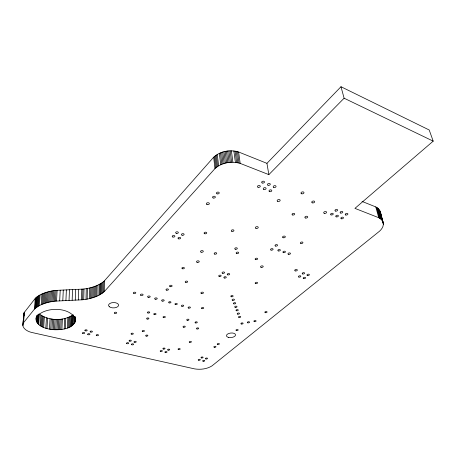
<?xml version="1.0" encoding="UTF-8"?>
<svg xmlns="http://www.w3.org/2000/svg" width="456" height="456" viewBox="0 0 456 456"><rect width="100%" height="100%" fill="white"/><g stroke="black" fill="none" stroke-linecap="round" stroke-linejoin="round"><path stroke-width="0.68" d="M104.264 291.629L104.333 280.924L213.682 157.183C220.225 151.13 230.183 149.403 238.596 151.99L266.942 163.345L268.852 174.631L240.192 163.396C231.671 160.843 221.633 162.558 214.964 168.606L104.264 291.629C98.285 296.753 90.288 298.925 82.599 299.769L55.438 301.12C48.011 301.957 40.145 303.924 34.485 309.082L23.524 322.723C20.708 327.853 27.542 331.575 31.703 332.452L194.706 368.91C200.554 369.799 206.938 369.098 212.006 365.872L379.523 231.203C381.94 229.054 384.055 225.788 383.171 222.425C381.051 217.347 381.803 209.481 375.784 206.916L362.018 201.41M103.666 292.176L103.74 281.477L104.333 280.924M101.523 293.755L101.62 283.062L103.74 281.477M102.298 293.236L102.383 282.543M99.847 294.747L99.961 284.065L101.62 283.062M100.685 294.251L100.787 283.564M98.935 295.22L99.06 284.544L99.961 284.065M95.999 296.548L96.153 285.878L99.06 284.544M97.014 296.126L97.156 285.45M93.896 297.335L94.067 286.67L96.153 285.878M94.945 296.942L95.11 286.271M92.807 297.7L92.99 287.035L94.067 286.67M90.584 298.355L90.79 287.69L92.99 287.035M91.69 298.024L91.89 287.36M89.45 298.646L89.667 287.981L90.79 287.69M87.164 299.136L87.404 288.471L89.667 287.981M86.019 299.341L86.269 288.676L87.404 288.471M83.733 299.655L84.007 288.99L86.269 288.676M81.493 299.82L81.789 289.15M82.599 299.769L82.889 289.098L84.007 288.99M78.381 299.974L78.711 289.303M36.178 317.433C35.112 326.245 46.478 329.078 53.238 329.665C61.144 330.07 75.109 329.089 75.479 318.778M75.548 320.916L75.65 318.168L75.388 321.565M74.385 323.486L74.619 316.532M75.269 300.133L75.628 289.452M74.807 322.854L75.018 316.589M75.097 322.21L75.257 317.336M75.325 318.322L75.371 316.92M71.854 325.823L72.23 315.409M72.612 325.299L72.983 314.879C63.219 321.372 48.809 320.99 39.421 313.99L38.72 324.49M73.273 324.723L73.615 314.999M70.258 326.821L70.646 316.418M71.102 326.348L71.484 315.94M72.156 300.287L72.55 289.6M69.038 300.441L69.466 289.748M68.417 327.676L68.822 317.273M69.335 327.248L69.734 316.846M67.42 328.052L67.836 317.655M64.205 328.964L64.655 318.573M65.921 300.595L66.376 289.902M65.316 328.696L65.755 318.299M60.711 329.551L61.189 319.154M62.803 300.749L63.287 290.05M61.902 329.392L62.369 319M59.485 329.648L59.981 319.257M57.023 329.791L57.536 319.394M58.265 329.751L58.773 319.354M59.679 300.909L60.198 290.198M56.555 301.063L57.108 290.352M55.763 329.768L56.293 319.365M53.238 329.665L53.791 319.257M55.438 301.12L56.002 290.404L82.889 289.098M54.509 329.751L55.045 319.342M53.158 301.382L53.745 290.671M51.978 329.517L52.543 319.103M54.304 301.228L54.874 290.512L56.002 290.404M52.018 301.541L52.617 290.825L54.874 290.512M50.713 329.369L51.294 318.949M49.738 301.992L50.354 291.276M50.872 301.747L51.477 291.031L52.617 290.825M49.459 329.158L50.046 318.733M46.985 328.594L47.601 318.157M48.604 302.242L49.231 291.526L51.477 291.031M46.387 302.852L47.042 292.142M45.828 328.252L46.449 317.809M47.481 302.527L48.125 291.811L49.231 291.526M42.699 327.043L43.354 316.584M44.226 303.536L44.905 292.826L48.125 291.811M43.685 327.482L44.329 317.023M45.292 303.177L45.959 292.467M42.186 304.317L42.881 293.607L44.905 292.826M40.915 326.097L41.593 315.62M41.809 326.57L42.476 316.099M43.206 303.93L43.89 293.219M41.211 304.733L41.912 294.029L42.881 293.607M40.117 325.584L40.801 315.096M38.515 306.084L39.244 295.385L41.912 294.029M37.637 323.315L38.253 314.201M38.122 323.914L38.783 314.11M39.376 305.617L40.094 294.918M36.109 320.158L36.355 316.641M36.953 307.048L37.694 296.354L39.244 295.385M36.252 320.813L36.543 316.595M36.081 318.841L36.788 315.444M37.734 306.569L38.469 295.87M36.771 322.09L37.255 315.067M37.147 322.711L37.677 314.999M35.015 308.564L35.773 297.882L37.694 296.354M35.631 308.056L36.383 297.369M36.246 307.543L36.993 296.856M34.485 309.082L35.249 298.406L35.773 297.882M22.8 324.786L24.088 312.685L35.249 298.406M22.857 325.818L23.912 313.204M23.233 323.23L24.088 312.685M23.524 322.723L24.379 312.166M23.729 313.728L23.837 315.814M36.691 316.857C44.3 306.483 70.925 306.449 75.622 319.61M266.942 163.345L340.985 86.725L429.204 129.988L433.2 141.143L354.933 208.375L378.736 217.706L381.421 219.53L383.171 222.425M268.852 174.631L344.109 98.211L340.985 86.725M344.109 98.211L433.2 141.143M379.951 211.071L383.314 223.064M379.705 210.45L383.16 223.052M379.352 209.863L383.376 224.38M378.446 208.762L381.421 219.53M377.882 208.249L380.857 219.022M377.22 207.788L380.184 218.566M376.553 207.332L379.517 218.11M375.784 206.916L378.736 217.706M380.196 211.687L380.372 212.998M238.596 151.99L240.192 163.396M237.445 151.648L239.029 163.054M236.265 151.392L237.832 162.803M235.079 151.141L236.635 162.553M233.86 150.976L235.404 162.393M231.391 150.816L232.902 162.245M230.137 150.828L231.637 162.256M228.895 150.919L230.377 162.347M227.647 151.01L229.111 162.444M226.404 151.187L227.857 162.621M225.184 151.443L226.621 162.872M223.97 151.694L225.389 163.128M222.773 152.03L224.175 163.465M221.622 152.435L223.012 163.869M220.476 152.845L221.85 164.28M219.364 153.324L220.727 164.758M217.278 154.43L218.612 165.864M216.298 155.051L217.615 166.486M215.397 155.741L216.703 167.17M214.497 156.431L215.791 167.854M213.682 157.183L214.964 168.606M109.349 306.74A5.039 2.679 -1.1 0 0 118.058 306.392A5.039 2.679 -1.1 0 0 113.316 302.556A5.039 2.679 -1.1 0 0 109.349 306.74M228.445 337.389A4.571 2.274 -6.2 0 0 235.541 335.086A4.571 2.274 -6.2 0 0 229.02 333.393A4.571 2.274 -6.2 0 0 228.445 337.389M162.25 301.091A1.3 0.701 -3.3 0 0 164.194 300.401A1.3 0.701 -3.3 0 0 162.245 299.877A1.3 0.701 -3.3 0 0 162.25 301.091M235.296 249.232A1.294 0.764 -7.1 0 0 237.308 248.497A1.294 0.764 -7.1 0 0 235.461 247.899A1.294 0.764 -7.1 0 0 235.296 249.232M265.284 312.673A1.14 0.587 -7.8 0 0 267.079 312.075A1.14 0.587 -7.8 0 0 265.495 311.63A1.14 0.587 -7.8 0 0 265.284 312.673M214.314 347.301A1.072 0.524 -5.5 0 0 215.967 346.765A1.072 0.524 -5.5 0 0 214.417 346.383A1.072 0.524 -5.5 0 0 214.314 347.301M236.71 253.525A1.288 0.752 -7.1 0 0 238.71 252.801A1.288 0.752 -7.1 0 0 236.881 252.208A1.288 0.752 -7.1 0 0 236.71 253.525M254.328 321.645A1.123 0.57 -7.3 0 0 256.084 321.07A1.123 0.57 -7.3 0 0 254.511 320.636A1.123 0.57 -7.3 0 0 254.328 321.645M217.729 344.468A1.077 0.53 -5.7 0 0 219.387 343.927A1.077 0.53 -5.7 0 0 217.831 343.545A1.077 0.53 -5.7 0 0 217.729 344.468M238.961 317.473A1.134 0.587 -6.7 0 0 240.728 316.886A1.134 0.587 -6.7 0 0 239.115 316.447A1.134 0.587 -6.7 0 0 238.961 317.473M237.73 314.144A1.146 0.593 -6.7 0 0 239.508 313.546A1.146 0.593 -6.7 0 0 237.878 313.101A1.146 0.593 -6.7 0 0 237.73 314.144M236.476 310.764A1.151 0.604 -6.6 0 0 238.266 310.16A1.151 0.604 -6.6 0 0 236.63 309.704A1.151 0.604 -6.6 0 0 236.476 310.764M235.21 307.338A1.163 0.61 -6.6 0 0 237.012 306.728A1.163 0.61 -6.6 0 0 235.359 306.261A1.163 0.61 -6.6 0 0 235.21 307.338M233.922 303.861A1.168 0.621 -6.6 0 0 235.741 303.24A1.168 0.621 -6.6 0 0 234.076 302.773A1.168 0.621 -6.6 0 0 233.922 303.861M232.623 300.333A1.174 0.627 -6.5 0 0 234.447 299.706A1.174 0.627 -6.5 0 0 232.765 299.227A1.174 0.627 -6.5 0 0 232.623 300.333M231.295 296.748A1.186 0.638 -6.5 0 0 233.136 296.115A1.186 0.638 -6.5 0 0 231.443 295.63A1.186 0.638 -6.5 0 0 231.295 296.748M188.63 308.102A1.168 0.621 -4.5 0 0 190.409 307.486A1.168 0.621 -4.5 0 0 188.681 307.025A1.168 0.621 -4.5 0 0 188.63 308.102M181.933 306.307A1.18 0.627 -4.2 0 0 183.717 305.691A1.18 0.627 -4.2 0 0 181.972 305.218A1.18 0.627 -4.2 0 0 181.933 306.307M155.285 299.221A1.305 0.707 -2.9 0 0 157.234 298.532A1.305 0.707 -2.9 0 0 155.268 298.002A1.305 0.707 -2.9 0 0 155.285 299.221M148.251 297.335A1.317 0.712 -2.6 0 0 150.201 296.639A1.317 0.712 -2.6 0 0 148.211 296.104A1.317 0.712 -2.6 0 0 148.251 297.335M255.668 283.558A1.214 0.667 -7.7 0 0 257.566 282.897A1.214 0.667 -7.7 0 0 255.873 282.384A1.214 0.667 -7.7 0 0 255.668 283.558M175.514 304.585A1.186 0.633 -3.9 0 0 177.293 303.958A1.186 0.633 -3.9 0 0 175.537 303.485A1.186 0.633 -3.9 0 0 175.514 304.585M169.193 302.892A1.191 0.638 -3.6 0 0 170.983 302.26A1.191 0.638 -3.6 0 0 169.204 301.781A1.191 0.638 -3.6 0 0 169.193 302.892M140.647 295.186A1.322 0.718 -2.2 0 0 142.939 295.095A1.322 0.718 -2.2 0 0 141.742 294.063A1.322 0.718 -2.2 0 0 140.647 295.186M201.461 293.516A1.305 0.712 -5.1 0 0 203.45 292.815A1.305 0.712 -5.1 0 0 201.546 292.273A1.305 0.712 -5.1 0 0 201.461 293.516M170.128 286.659A1.334 0.741 -3.6 0 0 172.129 285.94A1.334 0.741 -3.6 0 0 170.139 285.376A1.334 0.741 -3.6 0 0 170.128 286.659M197.135 262.354A1.385 0.804 -4.9 0 0 199.243 261.579A1.385 0.804 -4.9 0 0 197.214 260.957A1.385 0.804 -4.9 0 0 197.135 262.354M201.147 252.191A1.408 0.832 -5.2 0 0 203.302 251.393A1.408 0.832 -5.2 0 0 201.244 250.743A1.408 0.832 -5.2 0 0 201.147 252.191M201.94 308.649A1.163 0.616 -5.1 0 0 203.724 308.034A1.163 0.616 -5.1 0 0 202.019 307.572A1.163 0.616 -5.1 0 0 201.94 308.649M114.524 313.192A1.186 0.621 -1.2 0 0 116.576 313.107A1.186 0.621 -1.2 0 0 115.459 312.217A1.186 0.621 -1.2 0 0 114.524 313.192M295.209 270.91A1.339 0.741 -9.8 0 0 297.34 270.169A1.339 0.741 -9.8 0 0 295.534 269.581A1.339 0.741 -9.8 0 0 295.209 270.91M207.018 204.562A1.528 0.98 -5.7 0 0 209.361 203.644A1.528 0.98 -5.7 0 0 207.138 202.857A1.528 0.98 -5.7 0 0 207.018 204.562M283.073 237.718A1.431 0.844 -9.8 0 0 285.336 236.898A1.431 0.844 -9.8 0 0 283.387 236.219A1.431 0.844 -9.8 0 0 283.073 237.718M301.519 193.749A1.539 0.975 -11.9 0 0 303.97 192.82A1.539 0.975 -11.9 0 0 301.906 192.016A1.539 0.975 -11.9 0 0 301.519 193.749M312.252 202.834A1.516 0.94 -12.2 0 0 314.674 201.928A1.516 0.94 -12.2 0 0 312.662 201.153A1.516 0.94 -12.2 0 0 312.252 202.834M305.377 217.985A1.476 0.895 -11.4 0 0 307.732 217.119A1.476 0.895 -11.4 0 0 305.759 216.389A1.476 0.895 -11.4 0 0 305.377 217.985M255.964 228.353A1.459 0.883 -8.5 0 0 258.244 227.504A1.459 0.883 -8.5 0 0 256.209 226.792A1.459 0.883 -8.5 0 0 255.964 228.353M292.541 214.964A1.368 0.838 -10.8 0 0 294.713 214.155A1.368 0.838 -10.8 0 0 292.86 213.471A1.368 0.838 -10.8 0 0 292.541 214.964M255.651 259.601A1.265 0.73 -8 0 0 257.64 258.894A1.265 0.73 -8 0 0 255.867 258.318A1.265 0.73 -8 0 0 255.651 259.601M247.842 322.825A1.123 0.57 -7 0 0 249.592 322.244A1.123 0.57 -7 0 0 248.013 321.816A1.123 0.57 -7 0 0 247.842 322.825M189.753 342.376A1.089 0.541 -4.6 0 0 191.406 341.829A1.089 0.541 -4.6 0 0 189.804 341.436A1.089 0.541 -4.6 0 0 189.753 342.376M271.063 250.082A1.288 0.747 -8.9 0 0 273.093 249.352A1.288 0.747 -8.9 0 0 271.314 248.759A1.288 0.747 -8.9 0 0 271.063 250.082M204.698 233.734A1.339 0.815 -5.4 0 0 206.75 232.959A1.339 0.815 -5.4 0 0 204.795 232.315A1.339 0.815 -5.4 0 0 204.698 233.734M275.521 246.058A1.3 0.758 -9.2 0 0 277.573 245.317A1.3 0.758 -9.2 0 0 275.789 244.712A1.3 0.758 -9.2 0 0 275.521 246.058M231.87 231.357A1.339 0.815 -7 0 0 233.945 230.576A1.339 0.815 -7 0 0 232.036 229.932A1.339 0.815 -7 0 0 231.87 231.357M182.485 268.766A1.265 0.724 -4.1 0 0 184.401 268.065A1.265 0.724 -4.1 0 0 182.525 267.507A1.265 0.724 -4.1 0 0 182.485 268.766M196.998 328.958A1.117 0.57 -4.9 0 0 198.708 328.388A1.117 0.57 -4.9 0 0 197.066 327.967A1.117 0.57 -4.9 0 0 196.998 328.958M154.316 314.617A1.168 0.61 -3 0 0 156.055 314.007A1.168 0.61 -3 0 0 154.293 313.557A1.168 0.61 -3 0 0 154.316 314.617M163.618 317.587A1.157 0.604 -3.4 0 0 165.351 316.988A1.157 0.604 -3.4 0 0 163.613 316.538A1.157 0.604 -3.4 0 0 163.618 317.587M227.783 274.865A1.237 0.695 -6.5 0 0 229.699 274.181A1.237 0.695 -6.5 0 0 227.926 273.646A1.237 0.695 -6.5 0 0 227.783 274.865M219.233 276.484A1.237 0.695 -6 0 0 221.137 275.806A1.237 0.695 -6 0 0 219.359 275.27A1.237 0.695 -6 0 0 219.233 276.484M224.375 278.017A1.231 0.69 -6.3 0 0 226.273 277.345A1.231 0.69 -6.3 0 0 224.506 276.815A1.231 0.69 -6.3 0 0 224.375 278.017M222.631 273.309A1.243 0.701 -6.2 0 0 224.551 272.62A1.243 0.701 -6.2 0 0 222.762 272.078A1.243 0.701 -6.2 0 0 222.631 273.309M176.295 233.352A1.351 0.826 -3.7 0 0 178.33 232.566A1.351 0.826 -3.7 0 0 176.324 231.916A1.351 0.826 -3.7 0 0 176.295 233.352M85.067 330.714A1.157 0.581 -0.3 0 0 87.067 330.623A1.157 0.581 -0.3 0 0 85.922 329.796A1.157 0.581 -0.3 0 0 85.067 330.714M185.791 282.401A1.231 0.69 -4.3 0 0 187.661 281.728A1.231 0.69 -4.3 0 0 185.843 281.204A1.231 0.69 -4.3 0 0 185.791 282.401M236.447 330.577A1.106 0.553 -6.5 0 0 238.169 330.019A1.106 0.553 -6.5 0 0 236.596 329.602A1.106 0.553 -6.5 0 0 236.447 330.577M183.563 327.231A1.129 0.576 -4.3 0 0 185.267 326.656A1.129 0.576 -4.3 0 0 183.597 326.228A1.129 0.576 -4.3 0 0 183.563 327.231M178.581 349.558A1.077 0.524 -4.1 0 0 180.205 349.022A1.077 0.524 -4.1 0 0 178.604 348.646A1.077 0.524 -4.1 0 0 178.581 349.558M82.61 333.353A1.157 0.576 -0.2 0 0 84.605 333.262A1.157 0.576 -0.2 0 0 83.459 332.447A1.157 0.576 -0.2 0 0 82.61 333.353M90.311 331.934A1.151 0.581 -0.5 0 0 92.3 331.843A1.151 0.581 -0.5 0 0 91.171 331.022A1.151 0.581 -0.5 0 0 90.311 331.934M87.837 334.562A1.151 0.576 -0.4 0 0 89.821 334.47A1.151 0.576 -0.4 0 0 88.692 333.655A1.151 0.576 -0.4 0 0 87.837 334.562M198.719 360.246A1.043 0.496 -4.9 0 0 200.315 359.738A1.043 0.496 -4.9 0 0 198.787 359.379A1.043 0.496 -4.9 0 0 198.719 360.246M203.137 361.266A1.043 0.49 -5.1 0 0 204.733 360.759A1.043 0.49 -5.1 0 0 203.211 360.405A1.043 0.49 -5.1 0 0 203.137 361.266M201.501 357.943A1.049 0.502 -5 0 0 203.102 357.424A1.049 0.502 -5 0 0 201.569 357.065A1.049 0.502 -5 0 0 201.501 357.943M205.93 358.975A1.049 0.496 -5.2 0 0 207.531 358.462A1.049 0.496 -5.2 0 0 206.004 358.102A1.049 0.496 -5.2 0 0 205.93 358.975M131.584 344.662A1.106 0.541 -2.3 0 0 133.494 344.571A1.106 0.541 -2.3 0 0 132.479 343.801A1.106 0.541 -2.3 0 0 131.584 344.662M160.734 351.473A1.077 0.524 -3.5 0 0 162.347 350.943A1.077 0.524 -3.5 0 0 160.723 350.567A1.077 0.524 -3.5 0 0 160.734 351.473M134.184 342.165A1.111 0.547 -2.4 0 0 136.105 342.074A1.111 0.547 -2.4 0 0 135.09 341.299A1.111 0.547 -2.4 0 0 134.184 342.165M129.259 341.014A1.117 0.553 -2.2 0 0 131.191 340.928A1.117 0.553 -2.2 0 0 130.165 340.142A1.117 0.553 -2.2 0 0 129.259 341.014M126.671 343.528A1.111 0.547 -2.1 0 0 128.592 343.436A1.111 0.547 -2.1 0 0 127.566 342.667A1.111 0.547 -2.1 0 0 126.671 343.528M163.413 349.062A1.083 0.53 -3.5 0 0 165.038 348.526A1.083 0.53 -3.5 0 0 163.413 348.145A1.083 0.53 -3.5 0 0 163.413 349.062M168.099 350.157A1.077 0.524 -3.7 0 0 169.723 349.621A1.077 0.524 -3.7 0 0 168.11 349.245A1.077 0.524 -3.7 0 0 168.099 350.157M165.408 352.556A1.077 0.519 -3.6 0 0 167.016 352.026A1.077 0.519 -3.6 0 0 165.408 351.65A1.077 0.519 -3.6 0 0 165.408 352.556M300.846 243.458A1.3 0.758 -10.6 0 0 302.921 242.717A1.3 0.758 -10.6 0 0 301.171 242.107A1.3 0.758 -10.6 0 0 300.846 243.458M213.18 197.984A1.419 0.918 -6.2 0 0 215.363 197.123A1.419 0.918 -6.2 0 0 213.305 196.382A1.419 0.918 -6.2 0 0 213.18 197.984M217.05 193.846A1.431 0.929 -6.5 0 0 219.256 192.974A1.431 0.929 -6.5 0 0 217.187 192.227A1.431 0.929 -6.5 0 0 217.05 193.846M214.742 254.123A1.288 0.758 -5.9 0 0 216.725 253.393A1.288 0.758 -5.9 0 0 214.861 252.801A1.288 0.758 -5.9 0 0 214.742 254.123M262.228 182.998A1.448 0.946 -9.7 0 0 264.497 182.109A1.448 0.946 -9.7 0 0 262.485 181.334A1.448 0.946 -9.7 0 0 262.228 182.998M258.039 187.245A1.436 0.935 -9.3 0 0 260.29 186.361A1.436 0.935 -9.3 0 0 258.284 185.598A1.436 0.935 -9.3 0 0 258.039 187.245M263.825 189.434A1.431 0.923 -9.6 0 0 266.076 188.556A1.431 0.923 -9.6 0 0 264.087 187.804A1.431 0.923 -9.6 0 0 263.825 189.434M268.025 185.227A1.442 0.935 -10 0 0 270.294 184.338A1.442 0.935 -10 0 0 268.305 183.569A1.442 0.935 -10 0 0 268.025 185.227M273.777 187.427A1.436 0.929 -10.3 0 0 276.04 186.55A1.436 0.929 -10.3 0 0 274.062 185.786A1.436 0.929 -10.3 0 0 273.777 187.427M269.559 191.605A1.425 0.918 -10 0 0 271.804 190.733A1.425 0.918 -10 0 0 269.832 189.987A1.425 0.918 -10 0 0 269.559 191.605M288.443 254.311A1.277 0.73 -9.7 0 0 290.466 253.593A1.277 0.73 -9.7 0 0 288.733 253.012A1.277 0.73 -9.7 0 0 288.443 254.311M283.398 252.63A1.282 0.735 -9.5 0 0 285.427 251.906A1.282 0.735 -9.5 0 0 283.678 251.319A1.282 0.735 -9.5 0 0 283.398 252.63M278.314 250.931A1.282 0.741 -9.3 0 0 280.349 250.207A1.282 0.741 -9.3 0 0 278.582 249.614A1.282 0.741 -9.3 0 0 278.314 250.931M335.416 211.054A1.379 0.832 -13.2 0 0 337.634 210.239A1.379 0.832 -13.2 0 0 335.85 209.555A1.379 0.832 -13.2 0 0 335.416 211.054M331.05 214.89A1.368 0.821 -12.8 0 0 333.245 214.086A1.368 0.821 -12.8 0 0 331.466 213.408A1.368 0.821 -12.8 0 0 331.05 214.89M340.569 213.026A1.374 0.821 -13.4 0 0 342.775 212.217A1.374 0.821 -13.4 0 0 341.008 211.538A1.374 0.821 -13.4 0 0 340.569 213.026M336.186 216.834A1.362 0.815 -13 0 0 338.38 216.036A1.362 0.815 -13 0 0 336.613 215.363A1.362 0.815 -13 0 0 336.186 216.834M341.282 218.76A1.362 0.804 -13.2 0 0 343.465 217.968A1.362 0.804 -13.2 0 0 341.715 217.301A1.362 0.804 -13.2 0 0 341.282 218.76M345.671 214.981A1.368 0.815 -13.6 0 0 347.877 214.183A1.368 0.815 -13.6 0 0 346.121 213.505A1.368 0.815 -13.6 0 0 345.671 214.981M172.875 237.023A1.345 0.815 -3.5 0 0 174.899 236.248A1.345 0.815 -3.5 0 0 172.898 235.609A1.345 0.815 -3.5 0 0 172.875 237.023M178.644 238.853A1.334 0.809 -3.9 0 0 180.661 238.083A1.334 0.809 -3.9 0 0 178.678 237.451A1.334 0.809 -3.9 0 0 178.644 238.853M182.081 235.21A1.345 0.815 -4.1 0 0 184.11 234.43A1.345 0.815 -4.1 0 0 182.121 233.785A1.345 0.815 -4.1 0 0 182.081 235.21M302.653 273.953A1.225 0.673 -10 0 0 304.608 273.281A1.225 0.673 -10 0 0 302.961 272.751A1.225 0.673 -10 0 0 302.653 273.953M298.897 277.071A1.22 0.667 -9.8 0 0 300.84 276.404A1.22 0.667 -9.8 0 0 299.193 275.88A1.22 0.667 -9.8 0 0 298.897 277.071M303.639 278.582A1.214 0.661 -10 0 0 305.577 277.915A1.214 0.661 -10 0 0 303.947 277.396A1.214 0.661 -10 0 0 303.639 278.582M307.401 275.481A1.225 0.667 -10.2 0 0 309.356 274.814A1.225 0.667 -10.2 0 0 307.72 274.284A1.225 0.667 -10.2 0 0 307.401 275.481M166.6 290.176A1.22 0.673 -3.4 0 0 168.429 289.52A1.22 0.673 -3.4 0 0 166.6 289.007A1.22 0.673 -3.4 0 0 166.6 290.176M261.077 267.33A1.357 0.764 -8.2 0 0 263.209 266.578A1.357 0.764 -8.2 0 0 261.316 265.979A1.357 0.764 -8.2 0 0 261.077 267.33M241.372 323.999A1.117 0.57 -6.7 0 0 243.116 323.424A1.117 0.57 -6.7 0 0 241.526 322.996A1.117 0.57 -6.7 0 0 241.372 323.999M195.567 322.922A1.134 0.581 -4.8 0 0 197.294 322.341A1.134 0.581 -4.8 0 0 195.63 321.907A1.134 0.581 -4.8 0 0 195.567 322.922M187.234 320.306A1.14 0.593 -4.4 0 0 188.966 319.719A1.14 0.593 -4.4 0 0 187.285 319.28A1.14 0.593 -4.4 0 0 187.234 320.306M131.237 334.066A1.129 0.57 -2.2 0 0 133.192 333.98A1.129 0.57 -2.2 0 0 132.154 333.171A1.129 0.57 -2.2 0 0 131.237 334.066M147.191 319.063A1.157 0.604 -2.7 0 0 148.907 318.465A1.157 0.604 -2.7 0 0 147.151 318.02A1.157 0.604 -2.7 0 0 147.191 319.063M133.551 293.225A1.225 0.667 -1.9 0 0 135.671 293.14A1.225 0.667 -1.9 0 0 134.548 292.182A1.225 0.667 -1.9 0 0 133.551 293.225M148 312.993A1.174 0.616 -2.7 0 0 149.739 312.383A1.174 0.616 -2.7 0 0 147.961 311.927A1.174 0.616 -2.7 0 0 148 312.993M142.363 331.33A1.134 0.576 -2.6 0 0 144.318 331.238A1.134 0.576 -2.6 0 0 143.304 330.423A1.134 0.576 -2.6 0 0 142.363 331.33M96.433 335.491A1.14 0.57 -0.8 0 0 98.41 335.399A1.14 0.57 -0.8 0 0 97.299 334.59A1.14 0.57 -0.8 0 0 96.433 335.491M146.222 336.129A1.123 0.564 -2.8 0 0 147.881 335.565A1.123 0.564 -2.8 0 0 146.188 335.154A1.123 0.564 -2.8 0 0 146.222 336.129M277.761 201.387A1.522 0.958 -10.3 0 0 280.161 200.469A1.522 0.958 -10.3 0 0 278.075 199.682A1.522 0.958 -10.3 0 0 277.761 201.387M324.205 213.3A1.488 0.901 -12.5 0 0 326.593 212.428A1.488 0.901 -12.5 0 0 324.638 211.681A1.488 0.901 -12.5 0 0 324.205 213.3"/></g></svg>
